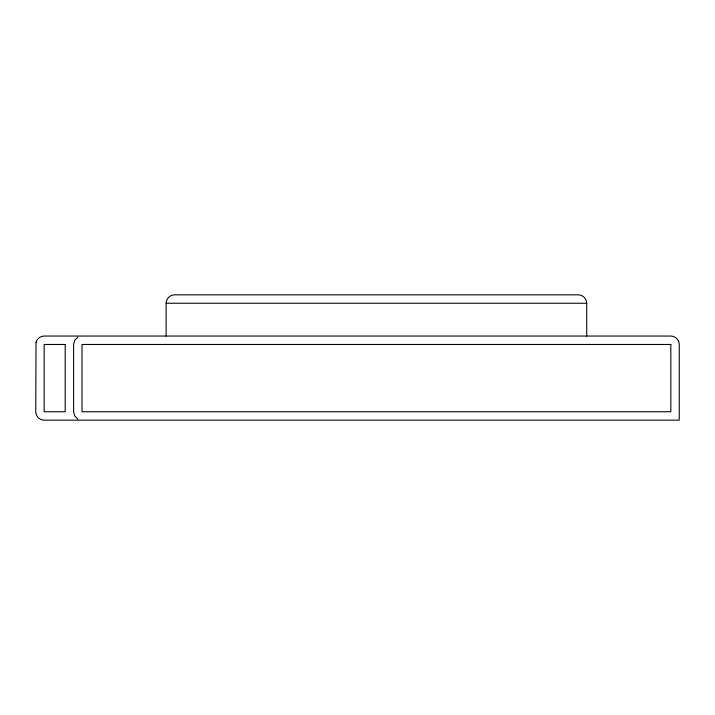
<?xml version="1.0" encoding="UTF-8"?>
<svg xmlns="http://www.w3.org/2000/svg" width="715" height="715" viewBox="0 0 715 715"><rect width="100%" height="100%" fill="white"/><g stroke="black" fill="none" stroke-linecap="round" stroke-linejoin="round"><path stroke-width="1.07" d="M166.13 336.05L166.13 303.24C166.103 298.745 170.045 294.803 174.54 294.83L578.31 294.83C582.814 294.803 586.747 298.745 586.72 303.24L586.72 336.05M77.81 337.176L74.726 340.26L73.6 344.46L73.6 411.76L74.726 415.96L77.81 419.044M166.13 303.24L586.72 303.24M36.036 342.288L35.75 411.76C35.723 416.255 39.656 420.197 44.16 420.17L679.25 420.17L679.25 344.46C679.277 339.956 675.344 336.023 670.84 336.05L44.16 336.05C40.442 336.068 37.019 338.695 36.036 342.288M65.19 344.46L44.16 344.46L44.16 411.76L65.19 411.76L65.19 344.46M670.84 344.46L82.011 344.46L82.011 411.76L670.84 411.76L670.84 344.46"/></g></svg>
